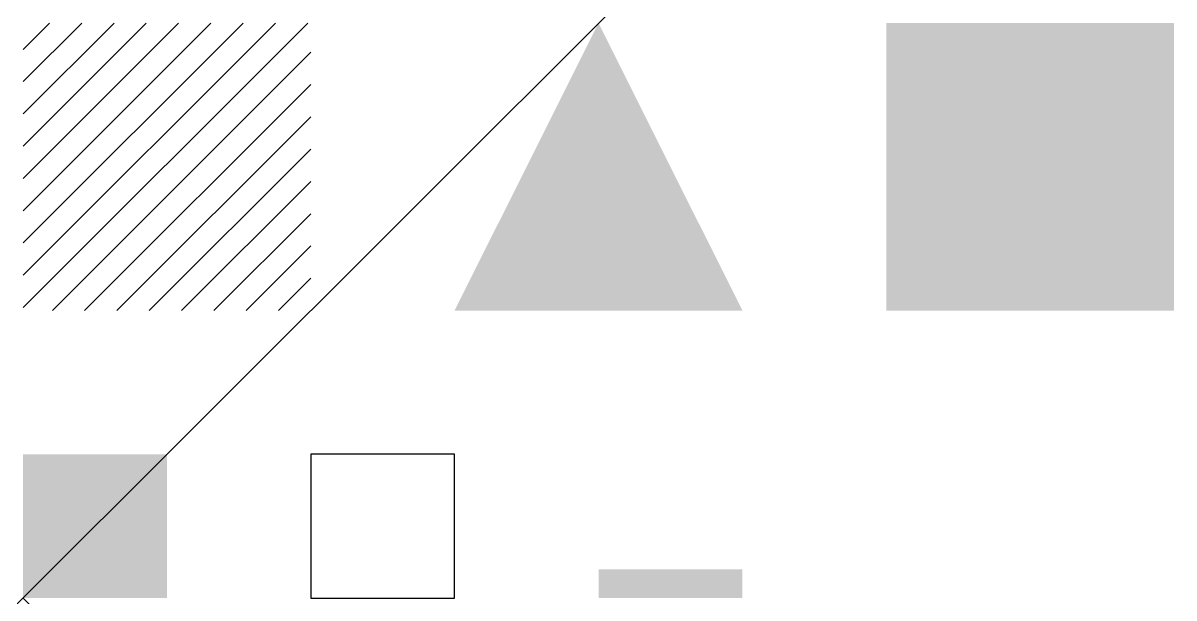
# Model space of a CAD drawing. Header units: metres. Extents: x 0 to 80, y 0 to 40.
import ezdxf

# ---------------------------------------------------------------- set-up
doc = ezdxf.new("R2010")
doc.units = ezdxf.units.M

msp = doc.modelspace()

# ---------------------------------------------------------------- hatches: boundary and pattern name
h = msp.add_hatch()
h.set_pattern_fill('ANSI31', scale=0.5)
h.paths.add_polyline_path([(0, 20), (20, 20), (20, 40), (0, 40)])
for color, points in [(5, [(30, 20), (50, 20), (40, 40)]), (7, [(60, 20), (80, 20), (80, 40), (60, 40)])]:
    msp.add_hatch(color=color).paths.add_polyline_path(points)

# ---------------------------------------------------------------- linework, layer by layer
msp.add_xline((0, 0), (0.707107, 0.707107))
msp.add_ray((0, 0), (0.707107, -0.707107))
msp.add_solid([(0, 0), (10, 0), (0, 10), (10, 10)])
msp.add_trace([(40, 0), (50, 0), (40, 2), (50, 2)])
msp.add_3dface([(20, 0), (30, 0), (30, 10, 5), (20, 10, 5)])

doc.saveas('drawing.dxf')
